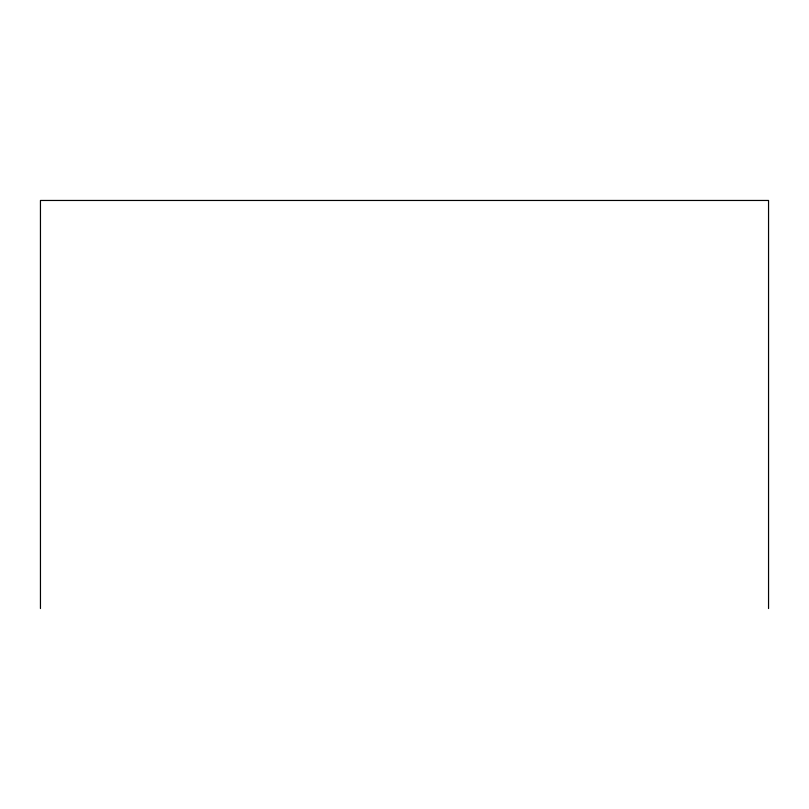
<?xml version="1.0" encoding="UTF-8"?>
<svg xmlns="http://www.w3.org/2000/svg" width="809" height="809" viewBox="0 0 809 809"><rect width="100%" height="100%" fill="white"/><g stroke="black" fill="none" stroke-linecap="round" stroke-linejoin="round"><path stroke-width="1.21" d="M768.55 608.54L768.55 200.46L40.45 200.46L40.45 608.54"/></g></svg>
